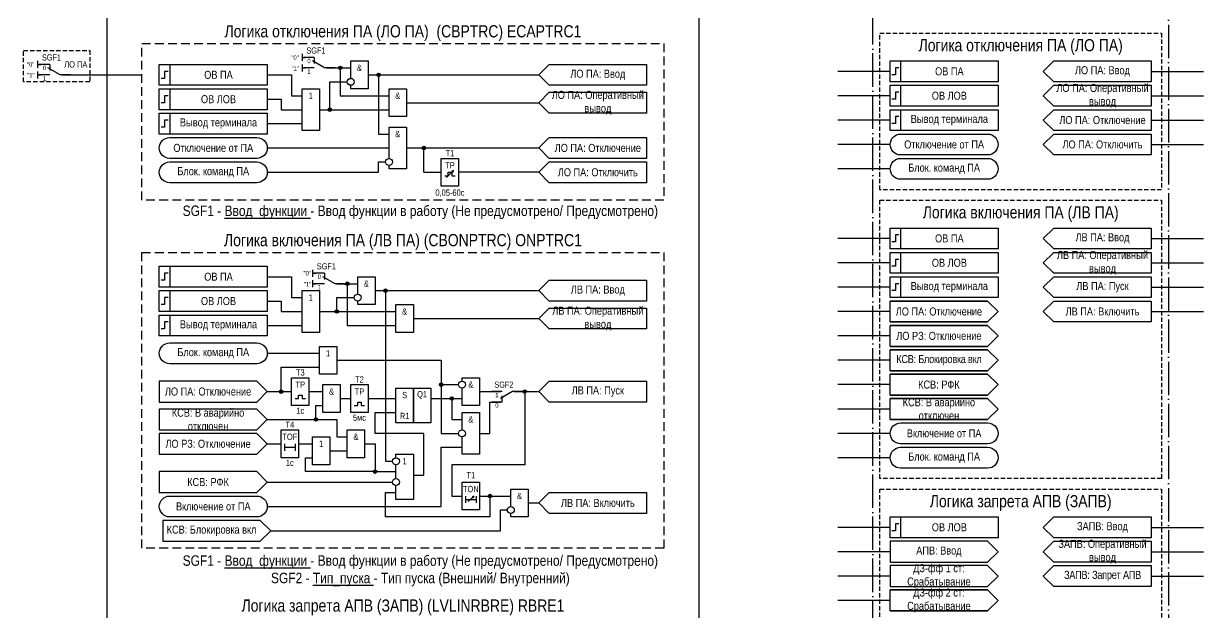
# Model space of a CAD drawing. Header units: millimetres. Extents: x -47 to 315, y 0 to 831.
# Drawn here: x -24 to 315, y 326.6 to 495.7 of the extents above; entities that cross this region are included whole.
import ezdxf
from ezdxf.enums import TextEntityAlignment as Align

# ---------------------------------------------------------------- set-up
doc = ezdxf.new("R2010")
doc.units = ezdxf.units.MM
doc.linetypes.add('ACAD_ISO04W100', pattern=[30, 24, -3, 0, -3])
doc.linetypes.add('штриховая2', pattern=[0.375, 0.25, -0.125])
doc.layers.add('TEXT', color=7, linetype='Continuous', lineweight=25)
doc.layers.add('Основная', color=7, linetype='Continuous')
doc.styles.add('2.5_Gost_RD', font='ARIALN.TTF', dxfattribs={"height": 2.5})
doc.styles.add('3.5_Gost_RD', font='ARIALN.TTF', dxfattribs={"height": 3.5})
doc.styles.add('Вывод', font='ARIALN.TTF', dxfattribs={"height": 2.5})
doc.styles.add('Компонент', font='ARIALN.TTF', dxfattribs={"height": 3.5})

# ---------------------------------------------------------------- blocks, each defined once
blk = doc.blocks.new('Точка')
at = {"ltscale": 100}
h = blk.add_hatch(color=256, dxfattribs=at)
h.dxf.hatch_style = 1
edge = h.paths.add_edge_path()
edge.add_arc((0, 0), 0.5, 0, 360)
blk.add_circle((0, 0), 0.5, dxfattribs=at)
blk = doc.blocks.new('*U958')
at = {"layer": 'Основная', "color": 0}
blk.add_line((0, 0), (7, 4), dxfattribs=at)
at = {"layer": 'Основная', "ltscale": 0.35}
blk.add_line((6, 6), (6, 2.5), dxfattribs=at)
blk = doc.blocks.new('*U985')
at = {"layer": 'Основная', "color": 0}
for p, q in [((-3, 6), (-9, 6)), ((-3, 0), (-9, 0)), ((9, 0), (3, 0))]:
    blk.add_line(p, q, dxfattribs=at)
at = {"layer": 'Основная', "ltscale": 0.25, "xscale": -1}
blk.add_blockref('*U958', (3, 0), dxfattribs=at)
at = {"layer": 'Основная'}
for tag, height, style, p in [('В1', 2.5, 'Вывод', (-14, 6)), ('ОУ', 3.5, 'Компонент', (-2, 10)), ('В2', 2.5, 'Вывод', (-6, 4)), ('В3', 2.5, 'Вывод', (-6, -2))]:
    blk.add_attdef(tag, text='', height=height, dxfattribs=dict(at, style=style)).set_placement(p, align=Align.MIDDLE_CENTER)
blk = doc.blocks.new('*U1035')
at = {"layer": 'Основная', "color": 0}
for p, q in [((-3, 6), (-9, 6)), ((-3, 0), (-9, 0)), ((9, 0), (3, 0))]:
    blk.add_line(p, q, dxfattribs=at)
at = {"layer": 'Основная', "ltscale": 0.25, "xscale": -1}
blk.add_blockref('*U958', (3, 0), dxfattribs=at)
at = {"layer": 'Основная'}
for tag, height, style, p in [('В1', 2.5, 'Вывод', (-14, 6)), ('В2', 2.5, 'Вывод', (-6, 8)), ('В3', 2.5, 'Вывод', (-6, 2)), ('ОУ', 3.5, 'Компонент', (-2, -4))]:
    blk.add_attdef(tag, text='', height=height, dxfattribs=dict(at, style=style)).set_placement(p, align=Align.MIDDLE_CENTER)
blk = doc.blocks.new('*U1038')
at = {"layer": 'Основная', "color": 0}
for p, q in [((-3, 6), (-9, 6)), ((-3, 0), (-9, 0)), ((9, 0), (3, 0))]:
    blk.add_line(p, q, dxfattribs=at)
at = {"layer": 'Основная', "ltscale": 0.25, "xscale": -1}
blk.add_blockref('*U958', (3, 0), dxfattribs=at)
at = {"layer": 'Основная'}
for tag, height, style, p in [('В1', 2.5, 'Вывод', (-13, 6)), ('ОУ', 3.5, 'Компонент', (-2, 10)), ('В2', 2.5, 'Вывод', (-6, 4)), ('В3', 2.5, 'Вывод', (-6, -2))]:
    blk.add_attdef(tag, text='', height=height, dxfattribs=dict(at, style=style)).set_placement(p, align=Align.MIDDLE_CENTER)

msp = doc.modelspace()

# ---------------------------------------------------------------- linework, layer by layer
at = {"color": 6, "ltscale": 100}
for p, q in [((-20, 485), (-20, 483)), ((-20, 484), (-19, 484)), ((-20, 482), (-20, 480)), ((-20, 481), (-19, 481))]:
    msp.add_line(p, q, dxfattribs=at)
at = {"ltscale": 100}
for p, q in [((56, 487), (56, 485)), ((56, 486), (57, 486)), ((56, 484), (56, 482)), ((56, 483), (57, 483)), ((225, 482), (210, 482)), ((300, 482), (315, 482)), ((225, 475), (210, 475)), ((300, 475), (315, 475)), ((225, 468), (210, 468)), ((300, 468), (315, 468)), ((91, 453), (91, 460)), ((225, 461), (210, 461)), ((300, 461), (315, 461)), ((91, 453), (96, 453)), ((97.5, 451.5), (99.5, 453.5)), ((99.5, 453.5), (98.99, 453.25)), ((99.5, 453.5), (99.26, 453.02)), ((124, 453), (101, 453)), ((225, 454), (210, 454)), ((225, 434), (210, 434)), ((300, 434), (315, 434)), ((59, 425), (59, 423)), ((59, 424), (60, 424)), ((225, 427), (210, 427)), ((300, 427), (315, 427)), ((59, 422), (59, 420)), ((59, 421), (60, 421)), ((272, 423), (300, 423)), ((225, 420), (210, 420)), ((300, 417), (272, 417)), ((300, 420), (315, 420)), ((272, 416), (300, 416)), ((225, 413), (210, 413)), ((300, 413), (315, 413)), ((300, 410), (272, 410)), ((225, 406), (210, 406)), ((225, 399), (210, 399)), ((225, 392), (210, 392)), ((225, 385), (210, 385)), ((225, 378), (210, 378)), ((225, 371), (210, 371)), ((103.7, 358.46), (105.37, 359.95)), ((105.37, 359.95), (104.85, 359.73)), ((105.37, 359.95), (105.11, 359.48)), ((225, 351), (210, 351)), ((300, 351), (315, 351)), ((225, 344), (210, 344)), ((300, 344), (315, 344)), ((225, 337), (210, 337)), ((300, 337), (315, 337)), ((225, 330), (210, 330))]:
    msp.add_line(p, q, dxfattribs=at)
at = {"color": 3, "ltscale": 100}
msp.add_lwpolyline([(0, 810), (170, 810), (170, 0), (0, 0)], close=True, dxfattribs=at)
at = {"color": 251, "linetype": 'ACAD_ISO04W100', "lineweight": 30, "ltscale": 0.4, "true_color": 0x58595b}
msp.add_lwpolyline([(220, 810), (305, 810), (305, 42), (220, 42)], close=True, dxfattribs=at)
at = {"linetype": 'штриховая2', "ltscale": 5}
for points in [[(222, 493), (303, 493), (303, 448), (222, 448)], [(222, 445), (303, 445), (303, 365), (222, 365)], [(222, 362), (303, 362), (303, 44), (222, 44)]]:
    msp.add_lwpolyline(points, close=True, dxfattribs=at)
at = {"linetype": 'штриховая2', "ltscale": 10}
for points in [[(10, 490), (160, 490), (160, 445), (10, 445)], [(10, 430), (160, 430), (160, 345), (10, 345)]]:
    msp.add_lwpolyline(points, close=True, dxfattribs=at)
at = {"color": 6, "linetype": 'штриховая2', "ltscale": 5}
msp.add_lwpolyline([(-24, 488), (-5, 488), (-5, 479), (-24, 479)], close=True, dxfattribs=at)
at = {"ltscale": 100}
for points in [[(70, 480), (70, 485), (75, 485), (75, 477), (70, 477), (70, 478)], [(269, 482), (272, 485), (300, 485), (300, 479), (272, 479), (269, 482)], [(63, 483), (70, 483)], [(63, 483), (67, 483), (67, 475), (81, 475)], [(124, 481), (127, 484), (155, 484), (155, 478), (127, 478), (124, 481)], [(46, 481), (53, 481), (53, 475), (56, 475)], [(61, 471), (64, 471), (64, 479), (69, 479)], [(75, 481), (124, 481)], [(75, 481), (78, 481), (78, 464), (81, 464)], [(269, 475), (272, 478), (300, 478), (300, 472), (272, 472), (269, 475)], [(124, 473), (127, 476), (155, 476), (155, 470), (127, 470), (124, 473)], [(46, 474), (50, 474), (50, 471), (56, 471)], [(86, 473), (124, 473)], [(61, 471), (81, 471)], [(269, 468), (272, 471), (300, 471), (300, 465), (272, 465), (269, 468)], [(46, 467), (56, 467)], [(81, 457), (81, 466), (86, 466), (86, 454), (81, 454), (81, 455)], [(124, 460), (127, 463), (155, 463), (155, 457), (127, 457), (124, 460)], [(269, 461), (272, 464), (300, 464), (300, 458), (272, 458), (269, 461)], [(46, 460), (81, 460)], [(86, 460), (124, 460)], [(46, 453), (78, 453), (78, 456), (80, 456)], [(124, 453), (127, 456), (155, 456), (155, 450), (127, 450), (124, 453)], [(269, 434), (272, 437), (300, 437), (300, 431), (272, 431), (269, 434)], [(269, 427), (272, 430), (300, 430), (300, 424), (272, 424), (269, 427)], [(46, 423), (53, 423), (53, 417), (56, 417)], [(66, 421), (72, 421)], [(66, 421), (69, 421), (69, 409), (83, 409)], [(72, 418), (72, 423), (77, 423), (77, 415), (72, 415), (72, 416)], [(124, 419), (127, 422), (155, 422), (155, 416), (127, 416), (124, 419)], [(269, 420), (272, 423), (300, 423), (300, 417), (272, 417), (269, 420)], [(61, 413), (66, 413), (66, 417), (71, 417)], [(77, 419), (124, 419)], [(77, 419), (80, 419), (80, 370), (82, 370)], [(46, 416), (50, 416), (50, 413), (56, 413)], [(124, 411), (127, 414), (155, 414), (155, 408), (127, 408), (124, 411)], [(269, 413), (272, 416), (300, 416), (300, 410), (272, 410), (269, 413)], [(61, 413), (83, 413)], [(88, 411), (124, 411)], [(46, 409), (56, 409)], [(46, 401), (61, 401)], [(46, 390), (50, 390), (50, 397), (61, 397)], [(66, 399), (96, 399), (96, 392), (101, 392)], [(66, 399), (96, 399), (96, 378), (101, 378)], [(102, 393), (102, 394), (107, 394), (107, 386), (102, 386), (102, 391)], [(46, 390), (43, 393), (15, 393), (15, 387), (43, 387), (46, 390)], [(46, 390), (53, 390)], [(58, 390), (62, 390)], [(117, 390), (120, 390), (120, 369), (99, 369), (99, 360), (102, 360)], [(107, 390), (113, 390)], [(117, 390), (124, 390)], [(124, 390), (127, 393), (155, 393), (155, 387), (127, 387), (124, 390)], [(54, 388), (55, 388), (55, 389), (56, 389), (56, 388), (57, 388)], [(67, 388), (70, 388)], [(71, 386), (72, 386), (72, 387), (73, 387), (73, 386), (74, 386)], [(75, 388), (83, 388)], [(93, 388), (102, 388)], [(93, 388), (99, 388), (99, 382), (99, 382), (99, 382), (102, 382)], [(107, 378), (110, 378), (110, 387), (113, 387)], [(46, 382), (43, 385), (15, 385), (15, 379), (43, 379), (46, 382)], [(46, 382), (60, 382), (60, 386), (62, 386)], [(88, 366), (91, 366), (91, 378), (77, 378), (77, 384), (83, 384)], [(102, 379), (102, 384), (107, 384), (107, 372), (102, 372), (102, 377)], [(46, 382), (66, 382), (66, 377), (69, 377)], [(46, 375), (43, 378), (15, 378), (15, 372), (43, 372), (46, 375)], [(46, 375), (50, 375)], [(46, 357), (96, 357), (96, 374), (102, 374)], [(51, 375), (51, 373)], [(51, 374), (54, 374)], [(54, 375), (54, 373)], [(55, 375), (59, 375)], [(74, 375), (77, 375), (77, 367), (57, 367), (57, 371), (59, 371)], [(64, 373), (69, 373)], [(74, 375), (77, 375), (77, 367), (83, 367)], [(83, 371), (83, 372), (88, 372), (88, 359), (83, 359), (83, 363)], [(46, 364), (43, 367), (15, 367), (15, 361), (43, 361), (46, 364)], [(83, 365), (83, 369)], [(46, 364), (82, 364)], [(107, 360), (110, 360), (110, 354), (80, 354), (80, 361), (83, 361)], [(103, 360), (103, 358)], [(106, 360), (106, 358)], [(107, 360), (116, 360)], [(116, 357), (116, 362), (121, 362), (121, 354), (116, 354), (116, 355)], [(124, 358), (127, 361), (155, 361), (155, 355), (127, 355), (124, 358)], [(47, 350), (113, 350), (113, 356), (115, 356)], [(103, 359), (106, 359)], [(121, 358), (124, 358)], [(47, 350), (44, 353), (16, 353), (16, 347), (44, 347), (47, 350)], [(269, 351), (272, 354), (300, 354), (300, 348), (272, 348), (269, 351)], [(256, 344), (253, 347), (225, 347), (225, 341), (253, 341), (256, 344)], [(269, 344), (272, 347), (300, 347), (300, 341), (272, 341), (269, 344)], [(269, 337), (272, 340), (300, 340), (300, 334), (272, 334), (269, 337)]]:
    msp.add_lwpolyline(points, dxfattribs=at)
for points in [[(225, 485), (256, 485), (256, 479), (225, 479)], [(225, 485), (228, 485), (228, 479), (225, 479)], [(15, 484), (46, 484), (46, 478), (15, 478)], [(15, 484), (18, 484), (18, 478), (15, 478)], [(225, 478), (228, 478), (228, 472), (225, 472)], [(225, 478), (256, 478), (256, 472), (225, 472)], [(15, 477), (18, 477), (18, 471), (15, 471)], [(15, 477), (46, 477), (46, 471), (15, 471)], [(56, 477), (61, 477), (61, 465), (56, 465)], [(81, 477), (86, 477), (86, 469), (81, 469)], [(15, 470), (18, 470), (18, 464), (15, 464)], [(15, 470), (46, 470), (46, 464), (15, 464)], [(225, 471), (228, 471), (228, 465), (225, 465)], [(225, 471), (256, 471), (256, 465), (225, 465)], [(96, 457), (101, 457), (101, 449), (96, 449)], [(225, 437), (256, 437), (256, 431), (225, 431)], [(225, 437), (228, 437), (228, 431), (225, 431)], [(225, 430), (228, 430), (228, 424), (225, 424)], [(225, 430), (256, 430), (256, 424), (225, 424)], [(15, 426), (46, 426), (46, 420), (15, 420)], [(15, 426), (18, 426), (18, 420), (15, 420)], [(225, 423), (228, 423), (228, 417), (225, 417)], [(225, 423), (256, 423), (256, 417), (225, 417)], [(15, 419), (18, 419), (18, 413), (15, 413)], [(15, 419), (46, 419), (46, 413), (15, 413)], [(56, 419), (61, 419), (61, 407), (56, 407)], [(83, 415), (88, 415), (88, 407), (83, 407)], [(15, 412), (18, 412), (18, 406), (15, 406)], [(15, 412), (46, 412), (46, 406), (15, 406)], [(61, 403), (66, 403), (66, 395), (61, 395)], [(53, 394), (58, 394), (58, 386), (53, 386)], [(62, 392), (67, 392), (67, 384), (62, 384)], [(70, 392), (75, 392), (75, 384), (70, 384)], [(83, 391), (88, 391), (88, 381), (83, 381)], [(88, 391), (93, 391), (93, 381), (88, 381)], [(50, 379), (55, 379), (55, 371), (50, 371)], [(59, 377), (64, 377), (64, 369), (59, 369)], [(69, 379), (74, 379), (74, 371), (69, 371)], [(102, 364), (107, 364), (107, 356), (102, 356)], [(225, 354), (256, 354), (256, 348), (225, 348)], [(225, 354), (228, 354), (228, 348), (225, 348)]]:
    msp.add_lwpolyline(points, close=True, dxfattribs=at)
at = {"lineweight": 30, "ltscale": 100}
for points in [[(17.5, 482), (16.5, 482), (16.5, 480), (15.5, 480)], [(227.5, 483), (226.5, 483), (226.5, 481), (225.5, 481)], [(17.5, 475), (16.5, 475), (16.5, 473), (15.5, 473)], [(227.5, 476), (226.5, 476), (226.5, 474), (225.5, 474)], [(17.5, 468), (16.5, 468), (16.5, 466), (15.5, 466)], [(227.5, 469), (226.5, 469), (226.5, 467), (225.5, 467)], [(227.5, 435), (226.5, 435), (226.5, 433), (225.5, 433)], [(227.5, 428), (226.5, 428), (226.5, 426), (225.5, 426)], [(17.5, 424), (16.5, 424), (16.5, 422), (15.5, 422)], [(227.5, 421), (226.5, 421), (226.5, 419), (225.5, 419)], [(17.5, 417), (16.5, 417), (16.5, 415), (15.5, 415)], [(17.5, 410), (16.5, 410), (16.5, 408), (15.5, 408)], [(227.5, 352), (226.5, 352), (226.5, 350), (225.5, 350)]]:
    msp.add_lwpolyline(points, dxfattribs=at)
at = {"color": 6, "ltscale": 100}
msp.add_lwpolyline([(-13, 481), (10, 481)], dxfattribs=at)
at = {"ltscale": 100}
for points in [[(18, 457, -1), (18, 463), (43, 463, -1), (43, 457)], [(228, 458, -1), (228, 464), (253, 464, -1), (253, 458)], [(18, 450, -1), (18, 456), (43, 456, -1), (43, 450)], [(228, 451, -1), (228, 457), (253, 457, -1), (253, 451)], [(18, 398, -1), (18, 404), (43, 404, -1), (43, 398)], [(228, 375, -1), (228, 381), (253, 381, -1), (253, 375)], [(228, 368, -1), (228, 374), (253, 374, -1), (253, 368)], [(18, 354, -1), (18, 360), (43, 360, -1), (43, 354)]]:
    msp.add_lwpolyline(points, format="xyb", close=True, dxfattribs=at)
at = {"color": 7, "ltscale": 100}
msp.add_lwpolyline([(97, 452), (98, 452), (98, 453), (99, 453), (99, 452), (100, 452)], dxfattribs=at)
for centre in [(70, 479), (72, 417)]:
    msp.add_circle(centre, 1)
at = {"ltscale": 100}
for centre in [(81, 456), (102, 392), (102, 378), (83, 370), (83, 364), (116, 356)]:
    msp.add_circle(centre, 1, dxfattribs=at)
at = {"layer": 'TEXT', "ltscale": 100}
for points in [[(225, 410), (253, 410), (256, 413), (253, 416), (225, 416), (253, 416), (256, 413), (253, 410), (225, 410), (225, 416)], [(225, 403), (253, 403), (256, 406), (253, 409), (225, 409), (253, 409), (256, 406), (253, 403), (225, 403), (225, 409)], [(225, 396), (253, 396), (256, 399), (253, 402), (225, 402), (253, 402), (256, 399), (253, 396), (225, 396), (225, 402)], [(225, 389), (253, 389), (256, 392), (253, 395), (225, 395), (253, 395), (256, 392), (253, 389), (225, 389), (225, 395)], [(225, 382), (253, 382), (256, 385), (253, 388), (225, 388), (253, 388), (256, 385), (253, 382), (225, 382), (225, 388)], [(225, 327), (253, 327), (256, 330), (253, 333), (225, 333), (253, 333), (256, 330), (253, 327), (225, 327), (225, 333)]]:
    msp.add_lwpolyline(points, dxfattribs=at)
msp.add_lwpolyline([(225, 340), (225, 334), (253, 334), (256, 337), (253, 340)], close=True, dxfattribs=at)

# ---------------------------------------------------------------- block references
at = {"ltscale": 100}
for p in [(67, 483), (78, 481), (64, 471), (91, 460), (69, 421), (80, 419), (66, 413), (50, 390), (96, 392), (120, 390), (99, 388), (60, 382), (77, 367), (110, 360)]:
    msp.add_blockref('Точка', p, dxfattribs=at)
at = {"layer": 'Основная', "ltscale": 0.25, "xscale": 0.5, "yscale": 0.5, "zscale": 0.5}
for name, p in [('*U985', (61, 483)), ('*U1038', (64, 421))]:
    msp.add_blockref(name, p, dxfattribs=at).add_auto_attribs({'ОУ': 'SGF1', 'В1': '"0"', 'В2': '0', 'В3': '1'})
at = {"layer": 'Основная', "color": 6, "ltscale": 0.25, "xscale": 0.5, "yscale": 0.5, "zscale": 0.5}
msp.add_blockref('*U985', (-15, 481), dxfattribs=at).add_auto_attribs({'ОУ': 'SGF1', 'В1': '"0"', 'В2': '0', 'В3': '1'})
at = {"layer": 'Основная', "ltscale": 0.25}
ref = msp.add_blockref('*U1035', (115, 390), dxfattribs=dict(at, xscale=-0.5, yscale=0.5, zscale=0.5, rotation=180))
ref.add_attrib('ОУ', 'SGF2', dxfattribs={"height": 1.75, "style": 'Компонент'}).set_placement((114, 392), align=Align.MIDDLE_CENTER)
ref.add_attrib('В2', '0', dxfattribs={"height": 1.25, "style": 'Вывод'}).set_placement((112, 386.02), align=Align.MIDDLE_CENTER)
ref.add_attrib('В3', '1', dxfattribs={"height": 1.25, "style": 'Вывод'}).set_placement((112, 388.99), align=Align.MIDDLE_CENTER)

# ---------------------------------------------------------------- texts
at = {"color": 30, "ltscale": 100, "attachment_point": 5}
for s, insert, char_height, width, style in [('Логика отключения ПА (ЛО ПА)  (CBPTRC) {\\C6;ECAPTRC1}', (85, 493), 3.5, 150, '3.5_Gost_RD'), ('Логика отключения ПА (ЛО ПА)', (262.5, 489), 3.5, 81, '3.5_Gost_RD'), ('ЛО ПА', (-9, 484), 1.8, 8, '2.5_Gost_RD'), ('SGF1 - {\\LВвод_функции} - Ввод функции в работу (Не предусмотрено/ Предусмотрено)', (90, 441.5), 3, 160, '3.5_Gost_RD'), ('Логика включения ПА (ЛВ ПА)', (262.5, 441), 3.5, 81, '3.5_Gost_RD'), ('Логика включения ПА (ЛВ ПА) (CBONPTRC) {\\C6;ONPTRC1}', (85, 433), 3.5, 150, '3.5_Gost_RD'), ('Логика запрета АПВ (ЗАПВ)', (262.5, 358), 3.5, 81, '3.5_Gost_RD'), ('SGF1 - {\\LВвод_функции} - Ввод функции в работу (Не предусмотрено/ Предусмотрено)\\PSGF2 - {\\LТип_пуска} - Тип пуска (Внешний/ Внутренний)', (90, 338.5), 3, 160, '3.5_Gost_RD'), ('Логика запрета АПВ (ЗАПВ) (LVLINRBRE) {\\C6;RBRE1}', (85, 328), 3.5, 150, '3.5_Gost_RD')]:
    msp.add_mtext(s, dxfattribs=dict(at, insert=insert, char_height=char_height, width=width, style=style))
at = {"color": 6, "ltscale": 100, "insert": (-23, 481.5), "char_height": 1.25, "attachment_point": 1, "style": '3.5_Gost_RD'}
msp.add_mtext_dynamic_manual_height_columns('"1"', width=2, gutter_width=17.5, heights=[0], dxfattribs=at)
at = {"ltscale": 100, "char_height": 1.25, "attachment_point": 1, "style": '3.5_Gost_RD'}
for insert in [(53, 483.5), (56.5, 421.5)]:
    msp.add_mtext_dynamic_manual_height_columns('"1"', width=2, gutter_width=17.5, heights=[0], dxfattribs=dict(at, insert=insert))
at = {"ltscale": 100, "attachment_point": 5, "style": '2.5_Gost_RD'}
for s, insert, char_height, width in [('&', (72.5, 483), 1.8, 5), ('ЛО ПА: Ввод', (286, 482), 2.3, 28), ('ЛО ПА: Оперативный вывод', (286, 475), 2.3, 28), ('1', (58.5, 475), 1.8, 5), ('&', (83.5, 475), 1.8, 5), ('ЛО ПА: Отключение', (286, 468), 2.3, 28), ('&', (83.5, 464), 1.8, 5), ('ЛО ПА: Отключить', (286, 461), 2.3, 28), ('T1', (98.5, 458.5), 1.8, 5), ('TP', (98.5, 455), 1.8, 5), ('0,05-60с', (98.5, 447), 1.8, 5), ('ЛВ ПА: Ввод', (286, 434), 2.3, 28), ('ЛВ ПА: Оперативный вывод', (286, 427), 2.3, 28), ('&', (74.5, 421), 1.8, 5), ('ЛВ ПА: Пуск', (286, 420), 2.3, 28), ('1', (58.5, 417), 1.8, 5), ('&', (85.5, 413), 1.8, 5), ('ЛВ ПА: Включить', (286, 413), 2.3, 28), ('1', (63.5, 401), 1.8, 5), ('T3', (55.5, 395.5), 1.8, 5), ('T2', (72.5, 393.5), 1.8, 5), ('TP', (55.5, 392), 1.8, 5), ('&', (64.5, 390), 1.8, 5), ('TP', (72.5, 390), 1.8, 5), ('S', (85.5, 389), 1.8, 5), ('Q1', (90.5, 389), 1.8, 5), ('&', (104.5, 392), 1.8, 5), ('1с', (55.5, 384.5), 1.8, 5), ('5мс', (72.5, 382.5), 1.8, 5), ('R1', (85.5, 383), 1.8, 5), ('T4', (52.5, 380.5), 1.8, 5), ('&', (104.5, 382), 1.8, 5), ('TOF', (52.5, 377), 1.8, 5), ('&', (71.5, 377), 1.8, 5), ('1', (61.5, 375), 1.8, 5), ('1с', (52.5, 369.5), 1.8, 5), ('1', (85.5, 370), 1.8, 5), ('T1', (104.5, 366), 1.8, 5), ('TON', (104.5, 362), 1.8, 5), ('&', (118.5, 360), 1.8, 5), ('{\\T0.95;ЗАПВ: Запрет АПВ}', (286, 337), 2.3, 28)]:
    msp.add_mtext(s, dxfattribs=dict(at, insert=insert, char_height=char_height, width=width))
at = {"layer": 'TEXT', "ltscale": 100, "char_height": 2.3, "attachment_point": 5, "style": '2.5_Gost_RD'}
for s, insert, width in [('ОВ ПА', (32, 481), 28), ('ЛО ПА: Ввод', (141, 481), 28), ('ОВ ПА', (242, 482), 28), ('ОВ ЛОВ', (32, 474), 28), ('ЛО ПА: Оперативный вывод', (141, 473), 28), ('ОВ ЛОВ', (242, 475), 28), ('Вывод терминала', (32, 467), 28), ('Вывод терминала', (242, 468), 28), ('Отключение от ПА', (30.5, 460), 31), ('ЛО ПА: Отключение', (141, 460), 28), ('Отключение от ПА', (240.5, 461), 31), ('Блок. команд ПА', (30.5, 453), 31), ('Блок. команд ПА', (240.5, 454), 31), ('ЛО ПА: Отключить', (141, 453), 28), ('ОВ ПА', (242, 434), 28), ('ОВ ЛОВ', (242, 427), 28), ('ОВ ПА', (32, 423), 28), ('ЛВ ПА: Ввод', (141, 419), 28), ('Вывод терминала', (242, 420), 28), ('ОВ ЛОВ', (32, 416), 28), ('ЛВ ПА: Оперативный вывод', (141, 411), 28), ('ЛО ПА: Отключение', (239, 413), 28), ('Вывод терминала', (32, 409), 28), ('ЛО РЗ: Отключение', (239, 406), 28), ('Блок. команд ПА', (30.5, 401), 31), ('{\\T0.95;КСВ: Блокировка вкл}', (239, 399), 28), ('ЛО ПА: Отключение', (29, 390), 28), ('ЛВ ПА: Пуск', (141, 390), 28), ('{\\C256;КСВ: РФК}', (239, 392), 28), ('КСВ: В аварийно отключен', (239, 385), 28), ('КСВ: В аварийно отключен', (29, 382), 28), ('Включение от ПА', (240.5, 378), 31), ('ЛО РЗ: Отключение', (29, 375), 28), ('Блок. команд ПА', (240.5, 371), 31), ('{\\C256;КСВ: РФК}', (29, 364), 28), ('{\\C256;Включение от ПА}', (30.5, 357), 31), ('\\pt18.4;ЛВ ПА: Включить', (141, 358), 28), ('КСВ: Блокировка вкл', (30, 350), 28), ('ОВ ЛОВ', (242, 351), 28), ('ЗАПВ: Ввод', (286, 351), 28), ('ЗАПВ: Оперативный вывод', (286, 344), 28), ('АПВ: Ввод', (239, 344), 28), ('ДЗ-фф 1 ст: Срабатывание', (239, 337), 28), ('ДЗ-фф 2 ст: Срабатывание', (239, 330), 28)]:
    msp.add_mtext(s, dxfattribs=dict(at, insert=insert, width=width))

doc.saveas('drawing.dxf')
